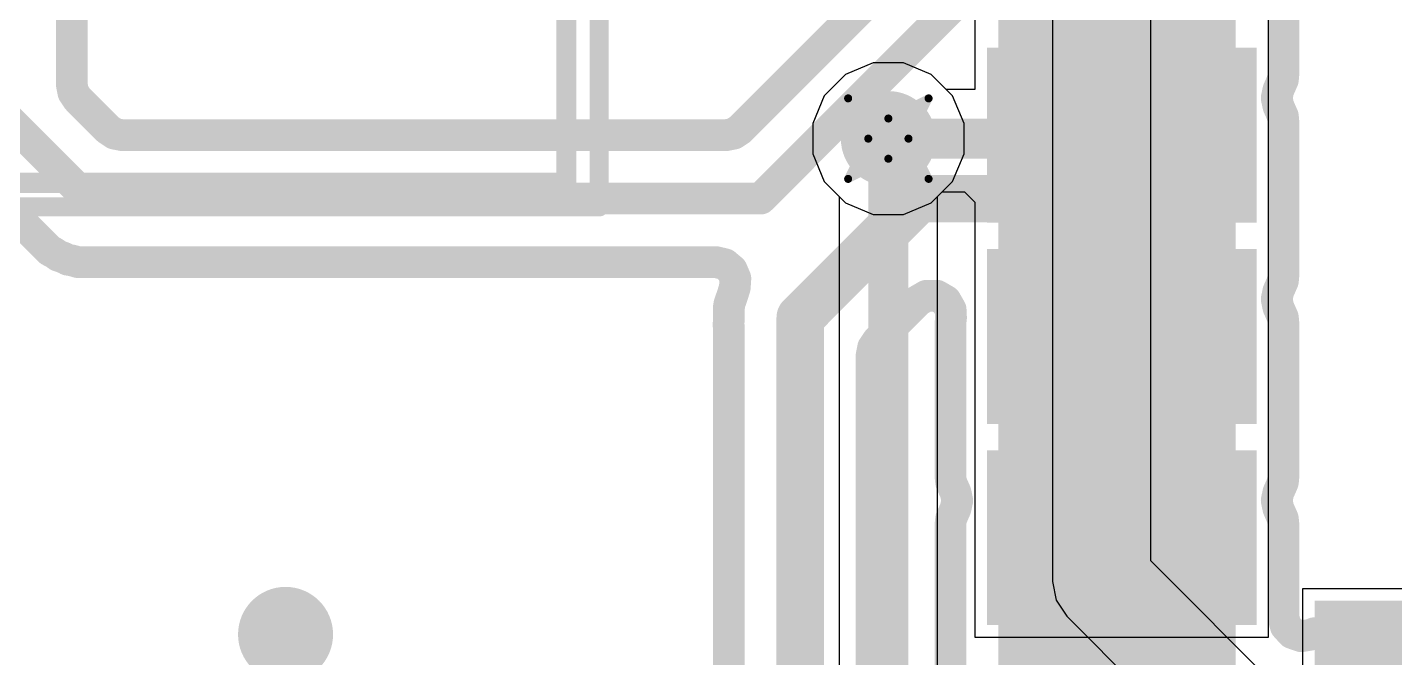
# Model space of a CAD drawing. Header units: inches. Extents: x 0 to 12.4, y -0.6 to 2.2.
# Drawn here: x 1.4329 to 1.7729, y 1.2351 to 1.3916 of the extents above; entities that cross this region are included whole.
import ezdxf

# ---------------------------------------------------------------- set-up
doc = ezdxf.new("R2010")
doc.units = ezdxf.units.IN
doc.header["$MEASUREMENT"] = 0
for name, color, linetype in [('Bottom Layer', 5, 'Continuous'), ('Dimension', 6, 'Continuous'), ('Drill Drawing', 1, 'Continuous'), ('Mechanical 4', 56, 'Continuous'), ('Top Layer', 1, 'Continuous'), ('Top Overlay', 2, 'Continuous'), ('Top Paste', 8, 'Continuous'), ('Top Solder', 216, 'Continuous'), ('Via Holes', 16, 'Continuous')]:
    doc.layers.add(name, color=color, linetype=linetype)

# ---------------------------------------------------------------- blocks, each defined once
blk = doc.blocks.new('41_SMD_UFL_M______17')
at = {"layer": 'Top Layer'}
for points in [[(-0.37401575, -0.18267715), (-0.31496065, -0.18267715), (-0.31496065, -0.21811025), (-0.37401575, -0.21811025)], [(-0.37401575, -0.23267715), (-0.31496065, -0.23267715), (-0.31496065, -0.26811025), (-0.37401575, -0.26811025)], [(-0.37401575, -0.28267715), (-0.31496065, -0.28267715), (-0.31496065, -0.31811025), (-0.37401575, -0.31811025)], [(-0.29251965, -0.37913385), (-0.29251965, -0.32007875), (-0.25708655, -0.32007875), (-0.25708655, -0.37913385)]]:
    blk.add_hatch(color=1, dxfattribs=at).paths.add_polyline_path(points)
at = {"layer": 'Top Paste'}
for points in [[(-0.37401575, -0.18267715), (-0.31496065, -0.18267715), (-0.31496065, -0.21811025), (-0.37401575, -0.21811025)], [(-0.37401575, -0.23267715), (-0.31496065, -0.23267715), (-0.31496065, -0.26811025), (-0.37401575, -0.26811025)], [(-0.37401575, -0.28267715), (-0.31496065, -0.28267715), (-0.31496065, -0.31811025), (-0.37401575, -0.31811025)], [(-0.29251965, -0.37913385), (-0.29251965, -0.32007875), (-0.25708655, -0.32007875), (-0.25708655, -0.37913385)]]:
    blk.add_hatch(color=8, dxfattribs=at).paths.add_polyline_path(points)
at = {"layer": 'Top Solder'}
for points in [[(-0.37801575, -0.17867715), (-0.31096065, -0.17867715), (-0.31096065, -0.22211025), (-0.37801575, -0.22211025)], [(-0.37801575, -0.22867715), (-0.31096065, -0.22867715), (-0.31096065, -0.27211025), (-0.37801575, -0.27211025)], [(-0.37801575, -0.27867715), (-0.31096065, -0.27867715), (-0.31096065, -0.32211025), (-0.37801575, -0.32211025)], [(-0.29651965, -0.38313385), (-0.29651965, -0.31607875), (-0.25308655, -0.31607875), (-0.25308655, -0.38313385)]]:
    blk.add_hatch(color=216, dxfattribs=at).paths.add_polyline_path(points)
at = {"layer": 'Top Overlay', "const_width": 0.005}
blk.add_lwpolyline([(-0.3568425, -0.3600788), (-0.3568425, -0.3280788)], dxfattribs=at)
at = {"layer": 'Top Overlay', "const_width": 0.0025}
blk.add_lwpolyline([(-0.3580925, -0.3280788, 1), (-0.3555925, -0.3280788, 1)], format="xyb", close=True, dxfattribs=at)
blk = doc.blocks.new('RT1A221M0605_61')
at = {"layer": 'Top Overlay', "const_width": 0.005}
for points in [[(0.1299213, -0.1299213), (0.1299213, -0.0550787)], [(-0.0770787, -0.1299213), (0, -0.1299213)], [(0, -0.1299213), (0.1299213, -0.1299213)]]:
    blk.add_lwpolyline(points, dxfattribs=at)
at = {"layer": 'Top Overlay', "const_width": 0.0025}
for points in [[(-0.00125, -0.1299213, 1), (0.00125, -0.1299213, 1)], [(-0.00125, -0.1299213, 1), (0.00125, -0.1299213, 1)], [(0.1286713, -0.1299213, 1), (0.1311713, -0.1299213, 1)], [(0.1286713, -0.1299213, 1), (0.1311713, -0.1299213, 1)]]:
    blk.add_lwpolyline(points, format="xyb", close=True, dxfattribs=at)

msp = doc.modelspace()

# ---------------------------------------------------------------- hatches: boundary and pattern name
at = {"layer": 'Bottom Layer'}
h = msp.add_hatch(color=5, dxfattribs=at)
edge = h.paths.add_edge_path()
edge.add_arc((1.647, 1.364), 0.011811, 0, 360)
at = {"layer": 'Dimension'}
for points in [[(1.67430525, 1.41680765), (1.73336035, 1.41680765), (1.73336035, 1.38137455), (1.67430525, 1.38137455)], [(1.67430525, 1.41680765), (1.73336035, 1.41680765), (1.73336035, 1.38137455), (1.67430525, 1.38137455)], [(1.67430525, 1.41680765), (1.73336035, 1.41680765), (1.73336035, 1.38137455), (1.67430525, 1.38137455)], [(1.67430525, 1.36680765), (1.73336035, 1.36680765), (1.73336035, 1.33137455), (1.67430525, 1.33137455)], [(1.67430525, 1.36680765), (1.73336035, 1.36680765), (1.73336035, 1.33137455), (1.67430525, 1.33137455)], [(1.67430525, 1.36680765), (1.73336035, 1.36680765), (1.73336035, 1.33137455), (1.67430525, 1.33137455)], [(1.67430525, 1.31680765), (1.73336035, 1.31680765), (1.73336035, 1.28137455), (1.67430525, 1.28137455)], [(1.67430525, 1.31680765), (1.73336035, 1.31680765), (1.73336035, 1.28137455), (1.67430525, 1.28137455)], [(1.67430525, 1.31680765), (1.73336035, 1.31680765), (1.73336035, 1.28137455), (1.67430525, 1.28137455)], [(1.67430525, 1.26680765), (1.73336035, 1.26680765), (1.73336035, 1.23137455), (1.67430525, 1.23137455)]]:
    msp.add_hatch(color=6, dxfattribs=at).paths.add_polyline_path(points)
h = msp.add_hatch(color=6, dxfattribs=at)
edge = h.paths.add_edge_path()
edge.add_arc((1.4971399, 1.2408234), 0.011811, 0, 360)
at = {"layer": 'Top Layer'}
h = msp.add_hatch(color=1, dxfattribs=at)
edge = h.paths.add_edge_path()
edge.add_arc((1.647, 1.364), 0.011811, 0, 360)
at = {"layer": 'Via Holes'}
h = msp.add_hatch(color=7, dxfattribs=at)
edge = h.paths.add_edge_path()
edge.add_arc((1.647, 1.364), 0.0059055, 0, 360)

# ---------------------------------------------------------------- linework, layer by layer
at = {"layer": 'Bottom Layer'}
for p, q in [((1.7122351, 1.259068), (1.7122351, 1.5159221)), ((1.6877649, 1.5108542), (1.6877649, 1.2540001)), ((1.6432583, 1.382811), (1.6363444, 1.3799472)), ((1.6507417, 1.382811), (1.6432583, 1.382811)), ((1.6576556, 1.3799472), (1.6507417, 1.382811)), ((1.6363444, 1.3799472), (1.6310528, 1.3746556)), ((1.6629472, 1.3746556), (1.6576556, 1.3799472)), ((1.6310528, 1.3746556), (1.628189, 1.3677417)), ((1.665811, 1.3677417), (1.6629472, 1.3746556)), ((1.628189, 1.3677417), (1.628189, 1.3602583)), ((1.665811, 1.3602583), (1.665811, 1.3677417)), ((1.628189, 1.3602583), (1.6310528, 1.3533444)), ((1.6629472, 1.3533444), (1.665811, 1.3602583)), ((1.6310528, 1.3533444), (1.6347649, 1.3496323)), ((1.6592351, 1.3496323), (1.6629472, 1.3533444)), ((1.6347649, 1.3496323), (1.6347649, 0.3180679)), ((1.6592351, 0.313), (1.6592351, 1.3496323)), ((1.747068, 1.2242351), (1.7122351, 1.259068)), ((1.6877649, 1.2540001), (1.6886962, 1.2493179)), ((1.6886962, 1.2493179), (1.6913485, 1.2453486)), ((1.6913485, 1.2453486), (1.7333486, 1.2033485))]:
    msp.add_line(p, q, dxfattribs=at)
at = {"layer": 'Bottom Layer', "const_width": 0.01}
for points in [[(1.7, 1.2540001), (1.7, 1.5159221)], [(1.647, 0.313), (1.647, 1.364)], [(1.7, 1.2540001), (1.7420001, 1.212)]]:
    msp.add_lwpolyline(points, dxfattribs=at)
at = {"layer": 'Bottom Layer', "const_width": 0.005}
for points in [[(1.6445, 1.364, 1), (1.6495, 1.364, 1)], [(1.6975, 1.2540001, 1), (1.7025, 1.2540001, 1)], [(1.6975, 1.2540001, 1), (1.7025, 1.2540001, 1)]]:
    msp.add_lwpolyline(points, format="xyb", close=True, dxfattribs=at)
at = {"layer": 'Dimension'}
for points, const_width in [([(1.44401, 1.3773295), (1.44401, 1.4633892)], 0.007874), ([(1.7451911, 1.3796082), (1.7451911, 1.4185739)], 0.007874), ([(1.6101488, 1.3662887), (1.6549781, 1.411118)], 0.007874), ([(1.6152502, 1.3490911), (1.6652502, 1.3990911)], 0.007874), ([(1.7450763, 1.378619), (1.7451911, 1.3796082)], 0.007874), ([(1.44401, 1.3773295), (1.4443816, 1.3754613)], 0.007874), ([(1.7439478, 1.376063), (1.7440074, 1.3761982)], 0.007874), ([(1.7440074, 1.3761982), (1.7450763, 1.378619)], 0.007874), ([(1.4443816, 1.3754613), (1.4454399, 1.3738775)], 0.007874), ([(1.4454399, 1.3738775), (1.4530287, 1.3662887)], 0.007874), ([(1.7435318, 1.3740911), (1.7439478, 1.376063)], 0.007874), ([(1.7435318, 1.3740911), (1.7439477, 1.3721193)], 0.007874), ([(1.7439477, 1.3721193), (1.7450763, 1.3695632)], 0.007874), ([(1.7450763, 1.3695632), (1.7451911, 1.3685739)], 0.007874), ([(1.4282423, 1.3687761), (1.4479273, 1.3490911)], 0.007874), ([(1.4530287, 1.3662887), (1.4546124, 1.3652304)], 0.007874), ([(1.608565, 1.3652304), (1.6101488, 1.3662887)], 0.007874), ([(1.7451911, 1.3296082), (1.7451911, 1.3685739)], 0.007874), ([(1.4546124, 1.3652304), (1.4564807, 1.3648588)], 0.007874), ([(1.4564807, 1.3648588), (1.6066968, 1.3648588)], 0.007874), ([(1.6066968, 1.3648588), (1.608565, 1.3652304)], 0.007874), ([(1.4162154, 1.3585041), (1.4376553, 1.3370642)], 0.007874), ([(1.4479273, 1.3490911), (1.6152502, 1.3490911)], 0.007874), ([(1.6250927, 1.3195635), (1.6546202, 1.3490911)], 0.011811), ([(1.6546202, 1.3490911), (1.7038328, 1.3490911)], 0.011811), ([(1.4376553, 1.3370642), (1.4376554, 1.3370641)], 0.007874), ([(1.4376554, 1.3370641), (1.4385438, 1.3361757)], 0.007874), ([(1.4385438, 1.3361757), (1.4388861, 1.3360013)], 0.007874), ([(1.4388861, 1.3360013), (1.4393209, 1.3357798)], 0.007874), ([(1.4393209, 1.3357798), (1.4399738, 1.3353797)], 0.007874), ([(1.4399738, 1.3353797), (1.4406797, 1.3348669)], 0.007874), ([(1.4406797, 1.3348669), (1.4415093, 1.3345973)], 0.007874), ([(1.4415093, 1.3345973), (1.4422167, 1.3343043)], 0.007874), ([(1.4422167, 1.3343043), (1.4429941, 1.3339082)], 0.007874), ([(1.4429941, 1.3339082), (1.4438555, 1.3337718)], 0.007874), ([(1.4438555, 1.3337718), (1.4446006, 1.3335929)], 0.007874), ([(1.4446006, 1.3335929), (1.44543, 1.3333234)], 0.007874), ([(1.44543, 1.3333234), (1.4466864, 1.3333234)], 0.007874), ([(1.4466864, 1.3333234), (1.4504247, 1.3333234)], 0.007874), ([(1.4504247, 1.3333234), (1.6041614, 1.3333234)], 0.007874), ([(1.6041614, 1.3333234), (1.6063615, 1.3327995)], 0.007874), ([(1.6063615, 1.3327995), (1.6080894, 1.3313404)], 0.007874), ([(1.6080894, 1.3313404), (1.6089743, 1.3292592)], 0.007874), ([(1.6088264, 1.3270024), (1.6089743, 1.3292592)], 0.007874), ([(1.7445142, 1.3273459), (1.7450763, 1.328619)], 0.007874), ([(1.7450763, 1.328619), (1.7451911, 1.3296082)], 0.007874), ([(1.6082118, 1.3250215), (1.6082687, 1.3251947)], 0.007874), ([(1.6082687, 1.3251947), (1.6088264, 1.3270024)], 0.007874), ([(1.7435318, 1.3240911), (1.7439478, 1.326063)], 0.007874), ([(1.7439478, 1.326063), (1.7445142, 1.3273459)], 0.007874), ([(1.6073565, 1.3222369), (1.6074561, 1.3225602)], 0.007874), ([(1.6073565, 1.3218712), (1.6073565, 1.3222369)], 0.007874), ([(1.6073565, 1.3199863), (1.6073565, 1.3218712)], 0.007874), ([(1.6074561, 1.3225602), (1.6074688, 1.3228982)], 0.007874), ([(1.6074688, 1.3228982), (1.6077177, 1.3236094)], 0.007874), ([(1.6077177, 1.3236094), (1.6082118, 1.3250215)], 0.007874), ([(1.6491859, 1.318574), (1.6543246, 1.3237128)], 0.007874), ([(1.6543246, 1.3237128), (1.6565167, 1.3249772)], 0.007874), ([(1.6565167, 1.3249772), (1.6590472, 1.3249744)], 0.007874), ([(1.6590472, 1.3249744), (1.6612364, 1.323705)], 0.007874), ([(1.6612364, 1.323705), (1.6624959, 1.3215101)], 0.007874), ([(1.7435318, 1.3240911), (1.7439477, 1.3221193)], 0.007874), ([(1.7439477, 1.3221193), (1.7450763, 1.3195632)], 0.007874), ([(1.6072826, 1.3179211), (1.607353, 1.3198037)], 0.007874), ([(1.607353, 1.3198037), (1.6073565, 1.3199863)], 0.007874), ([(1.6250927, 1.1423982), (1.6250927, 1.3195635)], 0.011811), ([(1.6442588, 1.3136468), (1.6491859, 1.318574)], 0.007874), ([(1.6624746, 1.318574), (1.6624907, 1.3187132)], 0.007874), ([(1.6624746, 1.3184333), (1.6624746, 1.318574)], 0.007874), ([(1.6624746, 1.2797492), (1.6624746, 1.3184333)], 0.007874), ([(1.6624894, 1.3195748), (1.6624959, 1.3215101)], 0.007874), ([(1.6624894, 1.3195748), (1.6625893, 1.3195632)], 0.007874), ([(1.6624907, 1.3187137), (1.6625893, 1.3195632)], 0.007874), ([(1.6624907, 1.3187132), (1.6624907, 1.3187137)], 0.007874), ([(1.7450763, 1.3195632), (1.7451911, 1.3185739)], 0.007874), ([(1.7451911, 1.2796082), (1.7451911, 1.3185739)], 0.007874), ([(1.6072689, 1.3175553), (1.6072826, 1.3179209)], 0.007874), ([(1.6072689, 1.3175553), (1.6073396, 1.3172914)], 0.007874), ([(1.6072826, 1.3179209), (1.6072826, 1.3179211)], 0.007874), ([(1.6073396, 1.3172914), (1.6073565, 1.316991)], 0.007874), ([(1.6073565, 1.1436683), (1.6073565, 1.316991)], 0.007874), ([(1.6428289, 1.3101948), (1.6432005, 1.312063)], 0.007874), ([(1.6432005, 1.312063), (1.6442588, 1.3136468)], 0.007874), ([(1.6428289, 1.1517669), (1.6428289, 1.3101948)], 0.007874), ([(1.6624746, 1.2797485), (1.6624746, 1.2797492)], 0.007874), ([(1.6624746, 1.2796083), (1.6624746, 1.2797485)], 0.007874), ([(1.6624746, 1.2796083), (1.6624908, 1.2794686)], 0.007874), ([(1.6624908, 1.2794682), (1.6624908, 1.2794686)], 0.007874), ([(1.6624908, 1.2794682), (1.6625042, 1.2793525)], 0.007874), ([(1.6625042, 1.2793525), (1.6625893, 1.278619)], 0.007874), ([(1.6625893, 1.278619), (1.6627376, 1.2782832)], 0.007874), ([(1.6627376, 1.2782831), (1.6627376, 1.2782832)], 0.007874), ([(1.6627376, 1.2782831), (1.6637179, 1.276063)], 0.007874), ([(1.7439478, 1.276063), (1.7450763, 1.278619)], 0.007874), ([(1.7450763, 1.278619), (1.7451911, 1.2796082)], 0.007874), ([(1.6637179, 1.276063), (1.6641339, 1.2740911)], 0.007874), ([(1.7435318, 1.2740911), (1.7439478, 1.276063)], 0.007874), ([(1.6627376, 1.2698991), (1.6637179, 1.2721192)], 0.007874), ([(1.6637179, 1.2721192), (1.6641339, 1.2740911)], 0.007874), ([(1.7435318, 1.2740911), (1.7439477, 1.2721193)], 0.007874), ([(1.7439477, 1.2721193), (1.7450763, 1.2695632)], 0.007874), ([(1.6624746, 1.268574), (1.6624907, 1.2687132)], 0.007874), ([(1.6624746, 1.2684333), (1.6624746, 1.268574)], 0.007874), ([(1.6624746, 1.2297492), (1.6624746, 1.2684333)], 0.007874), ([(1.6624907, 1.2687137), (1.662547, 1.2691985)], 0.007874), ([(1.6624907, 1.2687132), (1.6624907, 1.2687137)], 0.007874), ([(1.662547, 1.2691985), (1.6625893, 1.2695632)], 0.007874), ([(1.6625893, 1.2695632), (1.6627375, 1.2698988)], 0.007874), ([(1.6627375, 1.2698988), (1.6627376, 1.2698991)], 0.007874), ([(1.7450763, 1.2695632), (1.7451911, 1.2685739)], 0.007874), ([(1.7451911, 1.2684333), (1.7451911, 1.2685739)], 0.007874), ([(1.7451911, 1.2684331), (1.7451911, 1.2684333)], 0.007874), ([(1.7451911, 1.2452329), (1.7451911, 1.2684331)], 0.007874), ([(1.7451911, 1.2452329), (1.7457809, 1.2429068)], 0.007874), ([(1.7457809, 1.2429068), (1.7474078, 1.2411427)], 0.007874), ([(1.7474078, 1.2411427), (1.7496787, 1.240367)], 0.007874), ([(1.7496787, 1.240367), (1.7520448, 1.240767)], 0.007874), ([(1.7520448, 1.240767), (1.752513, 1.2409737)], 0.007874), ([(1.752513, 1.2409737), (1.7525131, 1.2409738)], 0.007874), ([(1.7525131, 1.2409738), (1.7528489, 1.241122)], 0.007874), ([(1.7528489, 1.241122), (1.7532137, 1.2411643)], 0.007874), ([(1.7532137, 1.2411643), (1.7532138, 1.2411643)], 0.007874), ([(1.7532138, 1.2411643), (1.7536981, 1.2412205)], 0.007874), ([(1.7536981, 1.2412205), (1.7536985, 1.2412206)], 0.007874), ([(1.7536985, 1.2412206), (1.7538382, 1.2412367)], 0.007874), ([(1.7538382, 1.2412367), (1.7539783, 1.2412368)], 0.007874), ([(1.7539783, 1.2412368), (1.7539791, 1.2412368)], 0.007874), ([(1.7539791, 1.2412368), (1.7926631, 1.2412368)], 0.007874)]:
    msp.add_lwpolyline(points, dxfattribs=dict(at, const_width=const_width))
for points, const_width in [([(1.7432226, 1.3796082, 1), (1.7471596, 1.3796082, 1)], 0.003937), ([(1.7432226, 1.3796082, 1), (1.7471596, 1.3796082, 1)], 0.003937), ([(1.4420415, 1.3773295, 1), (1.4459785, 1.3773295, 1)], 0.003937), ([(1.4420415, 1.3773295, 1), (1.4459785, 1.3773295, 1)], 0.003937), ([(1.7420389, 1.3761982, 1), (1.7459759, 1.3761982, 1)], 0.003937), ([(1.7420389, 1.3761982, 1), (1.7459759, 1.3761982, 1)], 0.003937), ([(1.7431078, 1.378619, 1), (1.7470448, 1.378619, 1)], 0.003937), ([(1.7431078, 1.378619, 1), (1.7470448, 1.378619, 1)], 0.003937), ([(1.4424131, 1.3754613, 1), (1.4463501, 1.3754613, 1)], 0.003937), ([(1.4424131, 1.3754613, 1), (1.4463501, 1.3754613, 1)], 0.003937), ([(1.4434714, 1.3738775, 1), (1.4474084, 1.3738775, 1)], 0.003937), ([(1.4434714, 1.3738775, 1), (1.4474084, 1.3738775, 1)], 0.003937), ([(1.7415633, 1.3740911, 1), (1.7455003, 1.3740911, 1)], 0.003937), ([(1.7415633, 1.3740911, 1), (1.7455003, 1.3740911, 1)], 0.003937), ([(1.7419793, 1.376063, 1), (1.7459163, 1.376063, 1)], 0.003937), ([(1.7419793, 1.376063, 1), (1.7459163, 1.376063, 1)], 0.003937), ([(1.7419792, 1.3721193, 1), (1.7459162, 1.3721193, 1)], 0.003937), ([(1.7419792, 1.3721193, 1), (1.7459162, 1.3721193, 1)], 0.003937), ([(1.7431078, 1.3695632, 1), (1.7470448, 1.3695632, 1)], 0.003937), ([(1.7431078, 1.3695632, 1), (1.7470448, 1.3695632, 1)], 0.003937), ([(1.4510602, 1.3662887, 1), (1.4549972, 1.3662887, 1)], 0.003937), ([(1.4510602, 1.3662887, 1), (1.4549972, 1.3662887, 1)], 0.003937), ([(1.6081803, 1.3662887, 1), (1.6121173, 1.3662887, 1)], 0.003937), ([(1.6081803, 1.3662887, 1), (1.6121173, 1.3662887, 1)], 0.003937), ([(1.7432226, 1.3685739, 1), (1.7471596, 1.3685739, 1)], 0.003937), ([(1.7432226, 1.3685739, 1), (1.7471596, 1.3685739, 1)], 0.003937), ([(1.4526439, 1.3652304, 1), (1.4565809, 1.3652304, 1)], 0.003937), ([(1.4526439, 1.3652304, 1), (1.4565809, 1.3652304, 1)], 0.003937), ([(1.4545122, 1.3648588, 1), (1.4584492, 1.3648588, 1)], 0.003937), ([(1.4545122, 1.3648588, 1), (1.4584492, 1.3648588, 1)], 0.003937), ([(1.6047283, 1.3648588, 1), (1.6086653, 1.3648588, 1)], 0.003937), ([(1.6047283, 1.3648588, 1), (1.6086653, 1.3648588, 1)], 0.003937), ([(1.6065965, 1.3652304, 1), (1.6105335, 1.3652304, 1)], 0.003937), ([(1.6065965, 1.3652304, 1), (1.6105335, 1.3652304, 1)], 0.003937), ([(1.4459588, 1.3490911, 1), (1.4498958, 1.3490911, 1)], 0.003937), ([(1.4459588, 1.3490911, 1), (1.4498958, 1.3490911, 1)], 0.003937), ([(1.6132817, 1.3490911, 1), (1.6172187, 1.3490911, 1)], 0.003937), ([(1.6132817, 1.3490911, 1), (1.6172187, 1.3490911, 1)], 0.003937), ([(1.6516675, 1.3490911, 1), (1.6575729, 1.3490911, 1)], 0.0059055), ([(1.6516675, 1.3490911, 1), (1.6575729, 1.3490911, 1)], 0.0059055), ([(1.7008801, 1.3490911, 1), (1.7067855, 1.3490911, 1)], 0.0059055), ([(1.4356868, 1.3370642, 1), (1.4396238, 1.3370642, 1)], 0.003937), ([(1.4356868, 1.3370642, 1), (1.4396238, 1.3370642, 1)], 0.003937), ([(1.4356869, 1.3370641, 1), (1.4396239, 1.3370641, 1)], 0.003937), ([(1.4356869, 1.3370641, 1), (1.4396239, 1.3370641, 1)], 0.003937), ([(1.4365753, 1.3361757, 1), (1.4405123, 1.3361757, 1)], 0.003937), ([(1.4365753, 1.3361757, 1), (1.4405123, 1.3361757, 1)], 0.003937), ([(1.4369176, 1.3360013, 1), (1.4408546, 1.3360013, 1)], 0.003937), ([(1.4369176, 1.3360013, 1), (1.4408546, 1.3360013, 1)], 0.003937), ([(1.4373524, 1.3357798, 1), (1.4412894, 1.3357798, 1)], 0.003937), ([(1.4373524, 1.3357798, 1), (1.4412894, 1.3357798, 1)], 0.003937), ([(1.4380053, 1.3353797, 1), (1.4419423, 1.3353797, 1)], 0.003937), ([(1.4380053, 1.3353797, 1), (1.4419423, 1.3353797, 1)], 0.003937), ([(1.4387112, 1.3348669, 1), (1.4426482, 1.3348669, 1)], 0.003937), ([(1.4387112, 1.3348669, 1), (1.4426482, 1.3348669, 1)], 0.003937), ([(1.4395408, 1.3345973, 1), (1.4434778, 1.3345973, 1)], 0.003937), ([(1.4395408, 1.3345973, 1), (1.4434778, 1.3345973, 1)], 0.003937), ([(1.4402482, 1.3343043, 1), (1.4441852, 1.3343043, 1)], 0.003937), ([(1.4402482, 1.3343043, 1), (1.4441852, 1.3343043, 1)], 0.003937), ([(1.4410256, 1.3339082, 1), (1.4449626, 1.3339082, 1)], 0.003937), ([(1.4410256, 1.3339082, 1), (1.4449626, 1.3339082, 1)], 0.003937), ([(1.441887, 1.3337718, 1), (1.445824, 1.3337718, 1)], 0.003937), ([(1.441887, 1.3337718, 1), (1.445824, 1.3337718, 1)], 0.003937), ([(1.4426321, 1.3335929, 1), (1.4465691, 1.3335929, 1)], 0.003937), ([(1.4426321, 1.3335929, 1), (1.4465691, 1.3335929, 1)], 0.003937), ([(1.4434615, 1.3333234, 1), (1.4473985, 1.3333234, 1)], 0.003937), ([(1.4434615, 1.3333234, 1), (1.4473985, 1.3333234, 1)], 0.003937), ([(1.4447179, 1.3333234, 1), (1.4486549, 1.3333234, 1)], 0.003937), ([(1.4447179, 1.3333234, 1), (1.4486549, 1.3333234, 1)], 0.003937), ([(1.4484562, 1.3333234, 1), (1.4523932, 1.3333234, 1)], 0.003937), ([(1.4484562, 1.3333234, 1), (1.4523932, 1.3333234, 1)], 0.003937), ([(1.6021929, 1.3333234, 1), (1.6061299, 1.3333234, 1)], 0.003937), ([(1.6021929, 1.3333234, 1), (1.6061299, 1.3333234, 1)], 0.003937), ([(1.604393, 1.3327995, 1), (1.60833, 1.3327995, 1)], 0.003937), ([(1.604393, 1.3327995, 1), (1.60833, 1.3327995, 1)], 0.003937), ([(1.6061209, 1.3313404, 1), (1.6100579, 1.3313404, 1)], 0.003937), ([(1.6061209, 1.3313404, 1), (1.6100579, 1.3313404, 1)], 0.003937), ([(1.6070058, 1.3292592, 1), (1.6109428, 1.3292592, 1)], 0.003937), ([(1.6070058, 1.3292592, 1), (1.6109428, 1.3292592, 1)], 0.003937), ([(1.7431078, 1.328619, 1), (1.7470448, 1.328619, 1)], 0.003937), ([(1.7431078, 1.328619, 1), (1.7470448, 1.328619, 1)], 0.003937), ([(1.7432226, 1.3296082, 1), (1.7471596, 1.3296082, 1)], 0.003937), ([(1.7432226, 1.3296082, 1), (1.7471596, 1.3296082, 1)], 0.003937), ([(1.6063002, 1.3251947, 1), (1.6102372, 1.3251947, 1)], 0.003937), ([(1.6063002, 1.3251947, 1), (1.6102372, 1.3251947, 1)], 0.003937), ([(1.6068579, 1.3270024, 1), (1.6107949, 1.3270024, 1)], 0.003937), ([(1.6068579, 1.3270024, 1), (1.6107949, 1.3270024, 1)], 0.003937), ([(1.7419793, 1.326063, 1), (1.7459163, 1.326063, 1)], 0.003937), ([(1.7419793, 1.326063, 1), (1.7459163, 1.326063, 1)], 0.003937), ([(1.7425457, 1.3273459, 1), (1.7464827, 1.3273459, 1)], 0.003937), ([(1.7425457, 1.3273459, 1), (1.7464827, 1.3273459, 1)], 0.003937), ([(1.605388, 1.3222369, 1), (1.609325, 1.3222369, 1)], 0.003937), ([(1.605388, 1.3222369, 1), (1.609325, 1.3222369, 1)], 0.003937), ([(1.605388, 1.3218712, 1), (1.609325, 1.3218712, 1)], 0.003937), ([(1.605388, 1.3218712, 1), (1.609325, 1.3218712, 1)], 0.003937), ([(1.6054876, 1.3225602, 1), (1.6094246, 1.3225602, 1)], 0.003937), ([(1.6054876, 1.3225602, 1), (1.6094246, 1.3225602, 1)], 0.003937), ([(1.6055003, 1.3228982, 1), (1.6094373, 1.3228982, 1)], 0.003937), ([(1.6055003, 1.3228982, 1), (1.6094373, 1.3228982, 1)], 0.003937), ([(1.6057492, 1.3236094, 1), (1.6096862, 1.3236094, 1)], 0.003937), ([(1.6057492, 1.3236094, 1), (1.6096862, 1.3236094, 1)], 0.003937), ([(1.6062433, 1.3250215, 1), (1.6101803, 1.3250215, 1)], 0.003937), ([(1.6062433, 1.3250215, 1), (1.6101803, 1.3250215, 1)], 0.003937), ([(1.6523561, 1.3237128, 1), (1.6562931, 1.3237128, 1)], 0.003937), ([(1.6523561, 1.3237128, 1), (1.6562931, 1.3237128, 1)], 0.003937), ([(1.6545482, 1.3249772, 1), (1.6584852, 1.3249772, 1)], 0.003937), ([(1.6545482, 1.3249772, 1), (1.6584852, 1.3249772, 1)], 0.003937), ([(1.6570787, 1.3249744, 1), (1.6610157, 1.3249744, 1)], 0.003937), ([(1.6570787, 1.3249744, 1), (1.6610157, 1.3249744, 1)], 0.003937), ([(1.6592679, 1.323705, 1), (1.6632049, 1.323705, 1)], 0.003937), ([(1.6592679, 1.323705, 1), (1.6632049, 1.323705, 1)], 0.003937), ([(1.7415633, 1.3240911, 1), (1.7455003, 1.3240911, 1)], 0.003937), ([(1.7415633, 1.3240911, 1), (1.7455003, 1.3240911, 1)], 0.003937), ([(1.7419792, 1.3221193, 1), (1.7459162, 1.3221193, 1)], 0.003937), ([(1.7419792, 1.3221193, 1), (1.7459162, 1.3221193, 1)], 0.003937), ([(1.6053845, 1.3198037, 1), (1.6093215, 1.3198037, 1)], 0.003937), ([(1.6053845, 1.3198037, 1), (1.6093215, 1.3198037, 1)], 0.003937), ([(1.605388, 1.3199863, 1), (1.609325, 1.3199863, 1)], 0.003937), ([(1.605388, 1.3199863, 1), (1.609325, 1.3199863, 1)], 0.003937), ([(1.62214, 1.3195635, 1), (1.6280454, 1.3195635, 1)], 0.0059055), ([(1.62214, 1.3195635, 1), (1.6280454, 1.3195635, 1)], 0.0059055), ([(1.6472174, 1.318574, 1), (1.6511544, 1.318574, 1)], 0.003937), ([(1.6472174, 1.318574, 1), (1.6511544, 1.318574, 1)], 0.003937), ([(1.6605061, 1.318574, 1), (1.6644431, 1.318574, 1)], 0.003937), ([(1.6605061, 1.318574, 1), (1.6644431, 1.318574, 1)], 0.003937), ([(1.6605061, 1.3184333, 1), (1.6644431, 1.3184333, 1)], 0.003937), ([(1.6605061, 1.3184333, 1), (1.6644431, 1.3184333, 1)], 0.003937), ([(1.6605209, 1.3195748, 1), (1.6644579, 1.3195748, 1)], 0.003937), ([(1.6605209, 1.3195748, 1), (1.6644579, 1.3195748, 1)], 0.003937), ([(1.6605222, 1.3187137, 1), (1.6644592, 1.3187137, 1)], 0.003937), ([(1.6605222, 1.3187137, 1), (1.6644592, 1.3187137, 1)], 0.003937), ([(1.6605222, 1.3187132, 1), (1.6644592, 1.3187132, 1)], 0.003937), ([(1.6605222, 1.3187132, 1), (1.6644592, 1.3187132, 1)], 0.003937), ([(1.6605274, 1.3215101, 1), (1.6644644, 1.3215101, 1)], 0.003937), ([(1.6605274, 1.3215101, 1), (1.6644644, 1.3215101, 1)], 0.003937), ([(1.6606208, 1.3195632, 1), (1.6645578, 1.3195632, 1)], 0.003937), ([(1.6606208, 1.3195632, 1), (1.6645578, 1.3195632, 1)], 0.003937), ([(1.7431078, 1.3195632, 1), (1.7470448, 1.3195632, 1)], 0.003937), ([(1.7431078, 1.3195632, 1), (1.7470448, 1.3195632, 1)], 0.003937), ([(1.7432226, 1.3185739, 1), (1.7471596, 1.3185739, 1)], 0.003937), ([(1.7432226, 1.3185739, 1), (1.7471596, 1.3185739, 1)], 0.003937), ([(1.6053004, 1.3175553, 1), (1.6092374, 1.3175553, 1)], 0.003937), ([(1.6053004, 1.3175553, 1), (1.6092374, 1.3175553, 1)], 0.003937), ([(1.6053141, 1.3179211, 1), (1.6092511, 1.3179211, 1)], 0.003937), ([(1.6053141, 1.3179211, 1), (1.6092511, 1.3179211, 1)], 0.003937), ([(1.6053141, 1.3179209, 1), (1.6092511, 1.3179209, 1)], 0.003937), ([(1.6053141, 1.3179209, 1), (1.6092511, 1.3179209, 1)], 0.003937), ([(1.6053711, 1.3172914, 1), (1.6093081, 1.3172914, 1)], 0.003937), ([(1.6053711, 1.3172914, 1), (1.6093081, 1.3172914, 1)], 0.003937), ([(1.605388, 1.316991, 1), (1.609325, 1.316991, 1)], 0.003937), ([(1.605388, 1.316991, 1), (1.609325, 1.316991, 1)], 0.003937), ([(1.641232, 1.312063, 1), (1.645169, 1.312063, 1)], 0.003937), ([(1.641232, 1.312063, 1), (1.645169, 1.312063, 1)], 0.003937), ([(1.6422903, 1.3136468, 1), (1.6462273, 1.3136468, 1)], 0.003937), ([(1.6422903, 1.3136468, 1), (1.6462273, 1.3136468, 1)], 0.003937), ([(1.6408604, 1.3101948, 1), (1.6447974, 1.3101948, 1)], 0.003937), ([(1.6408604, 1.3101948, 1), (1.6447974, 1.3101948, 1)], 0.003937), ([(1.6605061, 1.2797492, 1), (1.6644431, 1.2797492, 1)], 0.003937), ([(1.6605061, 1.2797492, 1), (1.6644431, 1.2797492, 1)], 0.003937), ([(1.6605061, 1.2797485, 1), (1.6644431, 1.2797485, 1)], 0.003937), ([(1.6605061, 1.2797485, 1), (1.6644431, 1.2797485, 1)], 0.003937), ([(1.6605061, 1.2796083, 1), (1.6644431, 1.2796083, 1)], 0.003937), ([(1.6605061, 1.2796083, 1), (1.6644431, 1.2796083, 1)], 0.003937), ([(1.6605223, 1.2794686, 1), (1.6644593, 1.2794686, 1)], 0.003937), ([(1.6605223, 1.2794686, 1), (1.6644593, 1.2794686, 1)], 0.003937), ([(1.6605223, 1.2794682, 1), (1.6644593, 1.2794682, 1)], 0.003937), ([(1.6605223, 1.2794682, 1), (1.6644593, 1.2794682, 1)], 0.003937), ([(1.6605357, 1.2793525, 1), (1.6644727, 1.2793525, 1)], 0.003937), ([(1.6605357, 1.2793525, 1), (1.6644727, 1.2793525, 1)], 0.003937), ([(1.6606208, 1.278619, 1), (1.6645578, 1.278619, 1)], 0.003937), ([(1.6606208, 1.278619, 1), (1.6645578, 1.278619, 1)], 0.003937), ([(1.6607691, 1.2782832, 1), (1.6647061, 1.2782832, 1)], 0.003937), ([(1.6607691, 1.2782832, 1), (1.6647061, 1.2782832, 1)], 0.003937), ([(1.6607691, 1.2782831, 1), (1.6647061, 1.2782831, 1)], 0.003937), ([(1.6607691, 1.2782831, 1), (1.6647061, 1.2782831, 1)], 0.003937), ([(1.7431078, 1.278619, 1), (1.7470448, 1.278619, 1)], 0.003937), ([(1.7431078, 1.278619, 1), (1.7470448, 1.278619, 1)], 0.003937), ([(1.7432226, 1.2796082, 1), (1.7471596, 1.2796082, 1)], 0.003937), ([(1.7432226, 1.2796082, 1), (1.7471596, 1.2796082, 1)], 0.003937), ([(1.6617494, 1.276063, 1), (1.6656864, 1.276063, 1)], 0.003937), ([(1.6617494, 1.276063, 1), (1.6656864, 1.276063, 1)], 0.003937), ([(1.7419793, 1.276063, 1), (1.7459163, 1.276063, 1)], 0.003937), ([(1.7419793, 1.276063, 1), (1.7459163, 1.276063, 1)], 0.003937), ([(1.6617494, 1.2721192, 1), (1.6656864, 1.2721192, 1)], 0.003937), ([(1.6617494, 1.2721192, 1), (1.6656864, 1.2721192, 1)], 0.003937), ([(1.6621654, 1.2740911, 1), (1.6661024, 1.2740911, 1)], 0.003937), ([(1.6621654, 1.2740911, 1), (1.6661024, 1.2740911, 1)], 0.003937), ([(1.7415633, 1.2740911, 1), (1.7455003, 1.2740911, 1)], 0.003937), ([(1.7415633, 1.2740911, 1), (1.7455003, 1.2740911, 1)], 0.003937), ([(1.7419792, 1.2721193, 1), (1.7459162, 1.2721193, 1)], 0.003937), ([(1.7419792, 1.2721193, 1), (1.7459162, 1.2721193, 1)], 0.003937), ([(1.6605061, 1.268574, 1), (1.6644431, 1.268574, 1)], 0.003937), ([(1.6605061, 1.268574, 1), (1.6644431, 1.268574, 1)], 0.003937), ([(1.6605061, 1.2684333, 1), (1.6644431, 1.2684333, 1)], 0.003937), ([(1.6605061, 1.2684333, 1), (1.6644431, 1.2684333, 1)], 0.003937), ([(1.6605222, 1.2687137, 1), (1.6644592, 1.2687137, 1)], 0.003937), ([(1.6605222, 1.2687137, 1), (1.6644592, 1.2687137, 1)], 0.003937), ([(1.6605222, 1.2687132, 1), (1.6644592, 1.2687132, 1)], 0.003937), ([(1.6605222, 1.2687132, 1), (1.6644592, 1.2687132, 1)], 0.003937), ([(1.6605785, 1.2691985, 1), (1.6645155, 1.2691985, 1)], 0.003937), ([(1.6605785, 1.2691985, 1), (1.6645155, 1.2691985, 1)], 0.003937), ([(1.6606208, 1.2695632, 1), (1.6645578, 1.2695632, 1)], 0.003937), ([(1.6606208, 1.2695632, 1), (1.6645578, 1.2695632, 1)], 0.003937), ([(1.660769, 1.2698988, 1), (1.664706, 1.2698988, 1)], 0.003937), ([(1.660769, 1.2698988, 1), (1.664706, 1.2698988, 1)], 0.003937), ([(1.6607691, 1.2698991, 1), (1.6647061, 1.2698991, 1)], 0.003937), ([(1.6607691, 1.2698991, 1), (1.6647061, 1.2698991, 1)], 0.003937), ([(1.7431078, 1.2695632, 1), (1.7470448, 1.2695632, 1)], 0.003937), ([(1.7431078, 1.2695632, 1), (1.7470448, 1.2695632, 1)], 0.003937), ([(1.7432226, 1.2685739, 1), (1.7471596, 1.2685739, 1)], 0.003937), ([(1.7432226, 1.2685739, 1), (1.7471596, 1.2685739, 1)], 0.003937), ([(1.7432226, 1.2684333, 1), (1.7471596, 1.2684333, 1)], 0.003937), ([(1.7432226, 1.2684333, 1), (1.7471596, 1.2684333, 1)], 0.003937), ([(1.7432226, 1.2684331, 1), (1.7471596, 1.2684331, 1)], 0.003937), ([(1.7432226, 1.2684331, 1), (1.7471596, 1.2684331, 1)], 0.003937), ([(1.7432226, 1.2452329, 1), (1.7471596, 1.2452329, 1)], 0.003937), ([(1.7432226, 1.2452329, 1), (1.7471596, 1.2452329, 1)], 0.003937), ([(1.7438124, 1.2429068, 1), (1.7477494, 1.2429068, 1)], 0.003937), ([(1.7438124, 1.2429068, 1), (1.7477494, 1.2429068, 1)], 0.003937), ([(1.7454393, 1.2411427, 1), (1.7493763, 1.2411427, 1)], 0.003937), ([(1.7454393, 1.2411427, 1), (1.7493763, 1.2411427, 1)], 0.003937), ([(1.7477102, 1.240367, 1), (1.7516472, 1.240367, 1)], 0.003937), ([(1.7477102, 1.240367, 1), (1.7516472, 1.240367, 1)], 0.003937), ([(1.7500763, 1.240767, 1), (1.7540133, 1.240767, 1)], 0.003937), ([(1.7500763, 1.240767, 1), (1.7540133, 1.240767, 1)], 0.003937), ([(1.7505445, 1.2409737, 1), (1.7544815, 1.2409737, 1)], 0.003937), ([(1.7505445, 1.2409737, 1), (1.7544815, 1.2409737, 1)], 0.003937), ([(1.7505446, 1.2409738, 1), (1.7544816, 1.2409738, 1)], 0.003937), ([(1.7505446, 1.2409738, 1), (1.7544816, 1.2409738, 1)], 0.003937), ([(1.7508804, 1.241122, 1), (1.7548174, 1.241122, 1)], 0.003937), ([(1.7508804, 1.241122, 1), (1.7548174, 1.241122, 1)], 0.003937), ([(1.7512452, 1.2411643, 1), (1.7551822, 1.2411643, 1)], 0.003937), ([(1.7512452, 1.2411643, 1), (1.7551822, 1.2411643, 1)], 0.003937), ([(1.7512453, 1.2411643, 1), (1.7551823, 1.2411643, 1)], 0.003937), ([(1.7512453, 1.2411643, 1), (1.7551823, 1.2411643, 1)], 0.003937), ([(1.7517296, 1.2412205, 1), (1.7556666, 1.2412205, 1)], 0.003937), ([(1.7517296, 1.2412205, 1), (1.7556666, 1.2412205, 1)], 0.003937), ([(1.75173, 1.2412206, 1), (1.755667, 1.2412206, 1)], 0.003937), ([(1.75173, 1.2412206, 1), (1.755667, 1.2412206, 1)], 0.003937), ([(1.7518697, 1.2412367, 1), (1.7558067, 1.2412367, 1)], 0.003937), ([(1.7518697, 1.2412367, 1), (1.7558067, 1.2412367, 1)], 0.003937), ([(1.7520098, 1.2412368, 1), (1.7559468, 1.2412368, 1)], 0.003937), ([(1.7520098, 1.2412368, 1), (1.7559468, 1.2412368, 1)], 0.003937), ([(1.7520106, 1.2412368, 1), (1.7559476, 1.2412368, 1)], 0.003937), ([(1.7520106, 1.2412368, 1), (1.7559476, 1.2412368, 1)], 0.003937)]:
    msp.add_lwpolyline(points, format="xyb", close=True, dxfattribs=dict(at, const_width=const_width))
at = {"layer": 'Drill Drawing', "const_width": 0.002}
for points in [[(1.637, 1.374), (1.647, 1.369)], [(1.637, 1.374), (1.642, 1.364)], [(1.647, 1.369), (1.657, 1.374)], [(1.652, 1.364), (1.657, 1.374)], [(1.637, 1.354), (1.642, 1.364)], [(1.652, 1.364), (1.657, 1.354)], [(1.637, 1.354), (1.647, 1.359)], [(1.647, 1.359), (1.657, 1.354)]]:
    msp.add_lwpolyline(points, dxfattribs=at)
at = {"layer": 'Drill Drawing', "const_width": 0.001}
for points in [[(1.6365, 1.374, 1), (1.6375, 1.374, 1)], [(1.6365, 1.374, 1), (1.6375, 1.374, 1)], [(1.6565, 1.374, 1), (1.6575, 1.374, 1)], [(1.6565, 1.374, 1), (1.6575, 1.374, 1)], [(1.6465, 1.369, 1), (1.6475, 1.369, 1)], [(1.6465, 1.369, 1), (1.6475, 1.369, 1)], [(1.6415, 1.364, 1), (1.6425, 1.364, 1)], [(1.6415, 1.364, 1), (1.6425, 1.364, 1)], [(1.6515, 1.364, 1), (1.6525, 1.364, 1)], [(1.6515, 1.364, 1), (1.6525, 1.364, 1)], [(1.6465, 1.359, 1), (1.6475, 1.359, 1)], [(1.6465, 1.359, 1), (1.6475, 1.359, 1)], [(1.6365, 1.354, 1), (1.6375, 1.354, 1)], [(1.6365, 1.354, 1), (1.6375, 1.354, 1)], [(1.6565, 1.354, 1), (1.6575, 1.354, 1)], [(1.6565, 1.354, 1), (1.6575, 1.354, 1)]]:
    msp.add_lwpolyline(points, format="xyb", close=True, dxfattribs=at)
at = {"layer": 'Mechanical 4', "const_width": 0.0047244}
for points in [[(1.5750945, 1.3470235), (1.5750945, 1.4395432)], [(1.3484975, 1.3470235), (1.5750945, 1.3470235)]]:
    msp.add_lwpolyline(points, dxfattribs=at)
at = {"layer": 'Mechanical 4', "const_width": 0.0023622}
msp.add_lwpolyline([(1.5739134, 1.3470235, 1), (1.5762756, 1.3470235, 1)], format="xyb", close=True, dxfattribs=at)
msp.add_lwpolyline([(1.5739134, 1.3470235, 1), (1.5762756, 1.3470235, 1)], format="xyb", close=True, dxfattribs=at)
at = {"layer": 'Top Layer'}
for p, q in [((1.6684804, 1.3945748), (1.6684803, 1.3901417)), ((1.7415355, 1.3895747), (1.7415354, 1.3953289)), ((1.6684803, 1.3901417), (1.6684804, 1.3851416)), ((1.7415354, 1.3851416), (1.7415355, 1.3895747)), ((1.6684804, 1.3851416), (1.6684804, 1.3762351)), ((1.7415354, 1.3445748), (1.7415354, 1.3851416)), ((1.6432583, 1.382811), (1.6363444, 1.3799472)), ((1.6507417, 1.382811), (1.6432583, 1.382811)), ((1.6576556, 1.3799472), (1.6507417, 1.382811)), ((1.6363444, 1.3799472), (1.6310528, 1.3746556)), ((1.6613677, 1.3762351), (1.6576556, 1.3799472)), ((1.6310528, 1.3746556), (1.628189, 1.3677417)), ((1.6684804, 1.3762351), (1.6613677, 1.3762351)), ((1.628189, 1.3677417), (1.628189, 1.3602583)), ((1.628189, 1.3602583), (1.6310528, 1.3533444)), ((1.6310528, 1.3533444), (1.6363444, 1.3480528)), ((1.6576556, 1.3480528), (1.6603615, 1.3507587)), ((1.6603615, 1.3507587), (1.665951, 1.3507587)), ((1.665951, 1.3507587), (1.6684804, 1.3482293)), ((1.6363444, 1.3480528), (1.6432583, 1.345189)), ((1.6507417, 1.345189), (1.6576556, 1.3480528)), ((1.6684804, 1.3482293), (1.6684803, 1.3401417)), ((1.6432583, 1.345189), (1.6507417, 1.345189)), ((1.7415355, 1.3395747), (1.7415354, 1.3445748)), ((1.6684803, 1.3401417), (1.6684804, 1.3351416)), ((1.7415354, 1.3351416), (1.7415355, 1.3395747)), ((1.6684804, 1.3351416), (1.6684804, 1.2945748)), ((1.7415354, 1.2945748), (1.7415354, 1.3351416)), ((1.6684804, 1.2945748), (1.6684803, 1.2901417)), ((1.7415355, 1.2895747), (1.7415354, 1.2945748)), ((1.6684803, 1.2901417), (1.6684804, 1.2851416)), ((1.7415354, 1.2851416), (1.7415355, 1.2895747)), ((1.6684804, 1.2851416), (1.6684804, 1.2401417)), ((1.7415354, 1.2401417), (1.7415354, 1.2851416)), ((1.7949764, 1.2521731), (1.7499765, 1.2521731)), ((1.7499765, 1.2521731), (1.7499765, 1.1791181)), ((1.6684804, 1.2401417), (1.7415354, 1.2401417))]:
    msp.add_line(p, q, dxfattribs=at)
at = {"layer": 'Top Layer', "const_width": 0.01}
for points in [[(1.7041497, 1.364), (1.7050079, 1.3648582)], [(1.647, 1.364), (1.7041497, 1.364)]]:
    msp.add_lwpolyline(points, dxfattribs=at)
at = {"layer": 'Top Layer', "const_width": 0.005}
for points in [[(1.7025079, 1.3648582, 1), (1.7075079, 1.3648582, 1)], [(1.6445, 1.364, 1), (1.6495, 1.364, 1)], [(1.7016497, 1.364, 1), (1.7066497, 1.364, 1)], [(1.7016497, 1.364, 1), (1.7066497, 1.364, 1)]]:
    msp.add_lwpolyline(points, format="xyb", close=True, dxfattribs=at)

# ---------------------------------------------------------------- block references
for name, p in [('41_SMD_UFL_M______17', (2.0494961, 1.5652519)), ('RT1A221M0605_61', (1.4370079, 1.4829291))]:
    msp.add_blockref(name, p)

doc.saveas('drawing.dxf')
